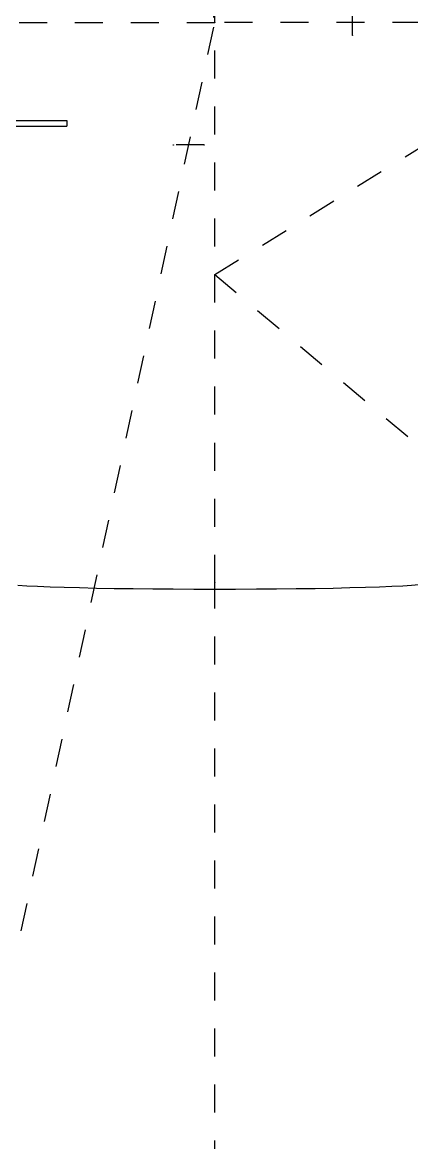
# Model space of a CAD drawing. Header units: millimetres. Extents: x 149919 to 150445, y 136651 to 136866.
# Drawn here: x 150375.425 to 150376.817, y 136754.576 to 136758.576 of the extents above; entities that cross this region are included whole.
import ezdxf

# ---------------------------------------------------------------- set-up
doc = ezdxf.new("R2010")
doc.units = ezdxf.units.MM
doc.header["$LTSCALE"] = 0.25
doc.linetypes.add('CENTER', pattern=[50.8, 31.75, -6.35, 6.35, -6.35])
doc.linetypes.add('XKITLINE00', pattern=[0])

# ---------------------------------------------------------------- blocks, each defined once
blk = doc.blocks.new('çatıı')
at = {"color": 8, "linetype": 'CENTER'}
for p, q in [((23256.41, 11633.65), (23430, 10820.27)), ((23430, 10620.27), (23430, 11020.27)), ((23430, 10730.27), (23720.98, 10910.27)), ((23479.27, 10815.77), (23479.27, 10824.77)), ((22900, 10820.27), (23430, 10820.27)), ((23256.41, 10006.9), (23430, 10820.27)), ((23663.5, 10820.27), (23430, 10820.27)), ((23663.5, 10820.27), (23430, 10820.27)), ((23426.15, 10776.6), (23415.2, 10776.6)), ((23430, 10730.27), (24264.56, 10031.45)), ((23430, 8951.04), (23430, 10620.27))]:
    blk.add_line(p, q, dxfattribs=at)
at = {"color": 8, "linetype": 'XKITLINE00'}
for p, q in [((23333.76, 10785.27), (23377.11, 10785.27)), ((23377.11, 10785.27), (23377.11, 10783.27)), ((23333.76, 10783.27), (23377.11, 10783.27)), ((23359.6, 10619.39), (23362.79, 10619.19)), ((23362.79, 10619.19), (23366.64, 10619)), ((23366.64, 10619), (23371.09, 10618.82)), ((23371.09, 10618.82), (23376.11, 10618.65)), ((23376.11, 10618.65), (23381.65, 10618.5)), ((23381.65, 10618.5), (23387.66, 10618.36)), ((23387.66, 10618.36), (23394.07, 10618.25)), ((23394.07, 10618.25), (23400.83, 10618.15)), ((23400.83, 10618.15), (23407.88, 10618.07)), ((23407.88, 10618.07), (23415.13, 10618.02)), ((23415.13, 10618.02), (23422.53, 10617.99)), ((23422.53, 10617.99), (23430, 10617.97)), ((23430, 10617.97), (23437.46, 10617.99)), ((23437.46, 10617.99), (23444.86, 10618.02)), ((23444.86, 10618.02), (23452.12, 10618.07)), ((23452.12, 10618.07), (23459.16, 10618.15)), ((23459.16, 10618.15), (23465.92, 10618.25)), ((23465.92, 10618.25), (23472.33, 10618.36)), ((23472.33, 10618.36), (23478.34, 10618.5)), ((23478.34, 10618.5), (23483.88, 10618.65)), ((23483.88, 10618.65), (23488.9, 10618.82)), ((23488.9, 10618.82), (23493.35, 10619)), ((23493.35, 10619), (23497.2, 10619.19)), ((23497.2, 10619.19), (23500.39, 10619.39)), ((23500.39, 10619.39), (23502.91, 10619.61))]:
    blk.add_line(p, q, dxfattribs=at)
for centre in [(23430, 10820.27), (23430, 10820.27), (23430, 10820.27), (23430, 10820.27), (23430, 10820.27), (23479.27, 10815.77), (23415.2, 10776.6), (23426.15, 10776.6), (23430, 10730.27), (23430, 10730.27), (23430, 10620.27), (23430, 10620.27)]:
    blk.add_circle(centre, 0.05, dxfattribs=at)

msp = doc.modelspace()

# ---------------------------------------------------------------- block references
at = {"xscale": 0.009999943142843078, "yscale": 0.009999943142843078, "zscale": 0.009999943142843078}
msp.add_blockref('çatıı', (150141.8141, 136650.3731), dxfattribs=at)

doc.saveas('drawing.dxf')
